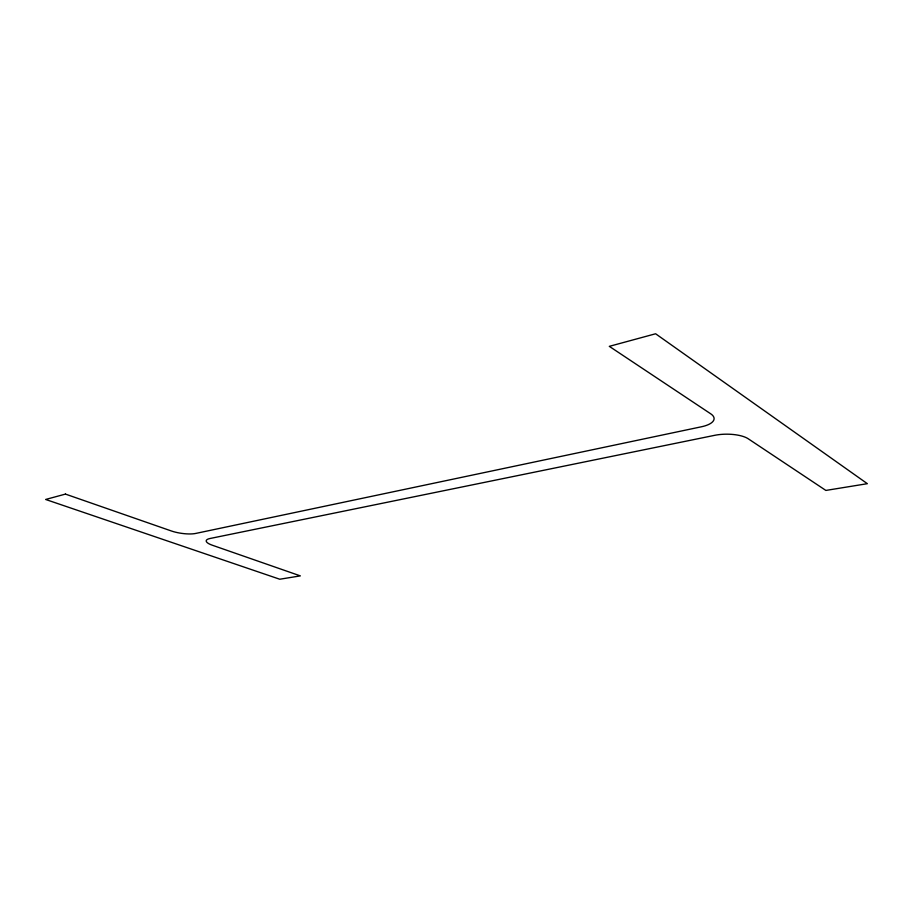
<?xml version="1.0" encoding="UTF-8"?>
<svg xmlns="http://www.w3.org/2000/svg" width="913" height="913" viewBox="0 0 913 913"><rect width="100%" height="100%" fill="white"/><g stroke="black" fill="none" stroke-linecap="round" stroke-linejoin="round"><path stroke-width="1.37" d="M65.451 494.093L45.65 499.468L279.766 579.23L300.343 575.886L212.375 545.244A17.073 4.554 7.7 0 1 210.024 538.499L714.719 435.318A24.366 8.753 0.1 0 1 748.272 438.799L825.866 490.429L867.35 483.685L655.614 333.77L609.313 346.347L710.725 413.817A25.176 9.529 0.5 0 1 701.469 426.77L195.679 533.443A17.644 4.782 8.3 0 1 171.382 530.978L65.451 494.093"/></g></svg>
